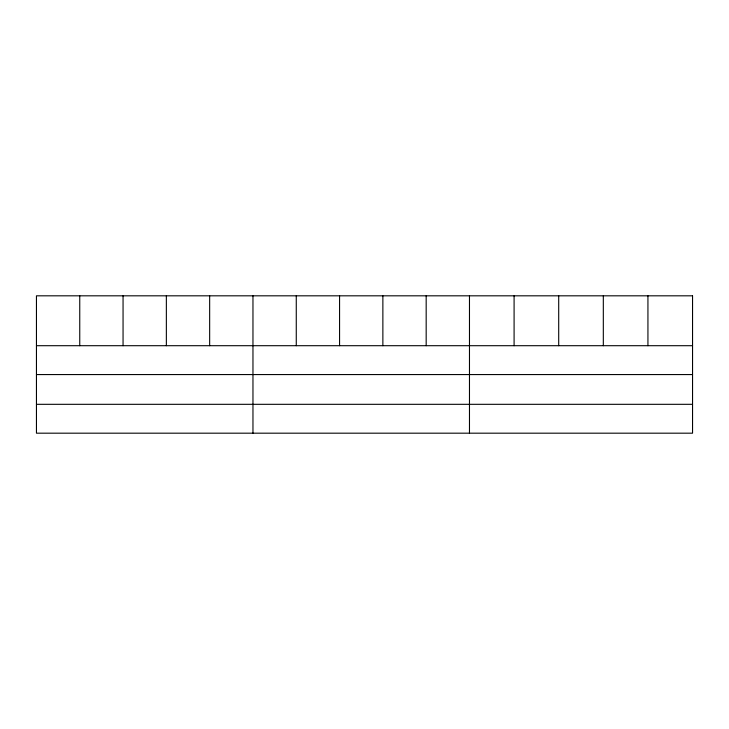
<?xml version="1.0" encoding="UTF-8"?>
<svg xmlns="http://www.w3.org/2000/svg" width="729" height="729" viewBox="0 0 729 729"><rect width="100%" height="100%" fill="white"/><g stroke="black" fill="none" stroke-linecap="round" stroke-linejoin="round"><path stroke-width="1.09" d="M36.45 345.701L692.55 345.701M36.45 374.569L692.55 374.569M36.45 404.313L692.55 404.313M647.935 295.819L647.935 345.701M603.32 295.819L603.32 345.701M558.706 295.819L558.706 345.701M514.091 295.819L514.091 345.701M469.476 295.819L469.476 433.181M426.173 295.819L426.173 345.701M382.871 295.819L382.871 345.701M339.568 295.819L339.568 345.701M296.266 295.819L296.266 345.701M252.963 295.819L252.963 433.181M209.66 295.819L209.66 345.701M166.358 295.819L166.358 345.701M123.055 295.819L123.055 345.701M79.753 295.819L79.753 345.701M692.55 295.819L36.45 295.819L36.45 433.181L692.55 433.181L692.55 295.819"/></g></svg>
